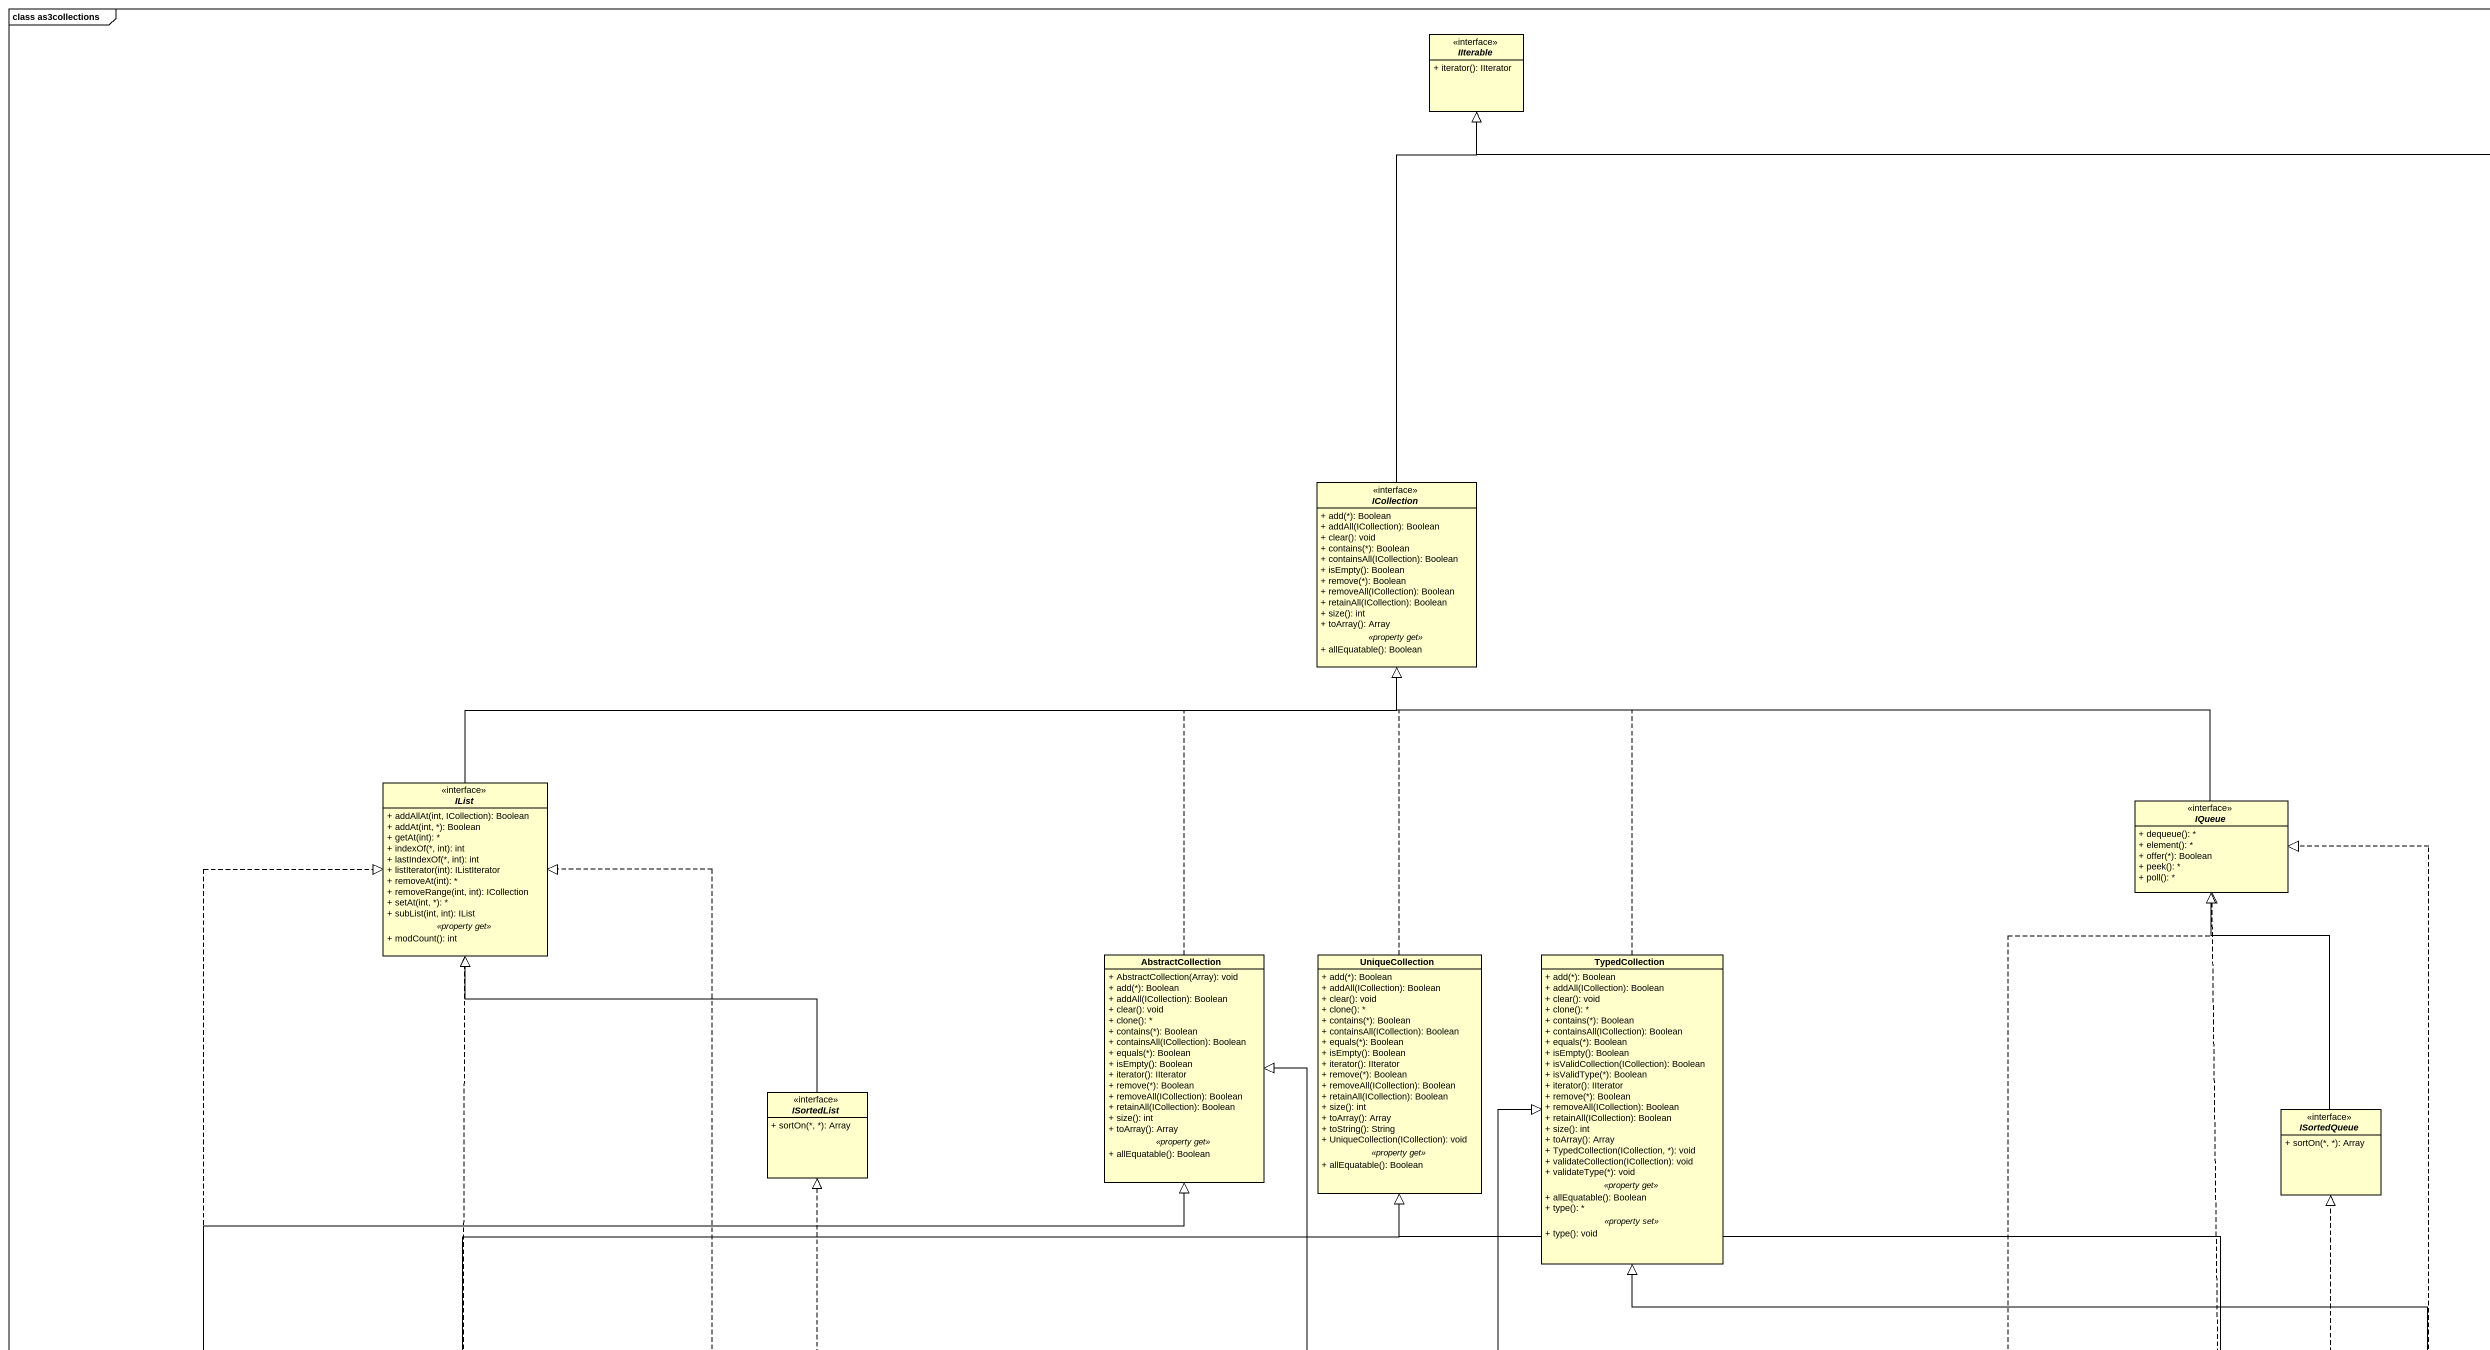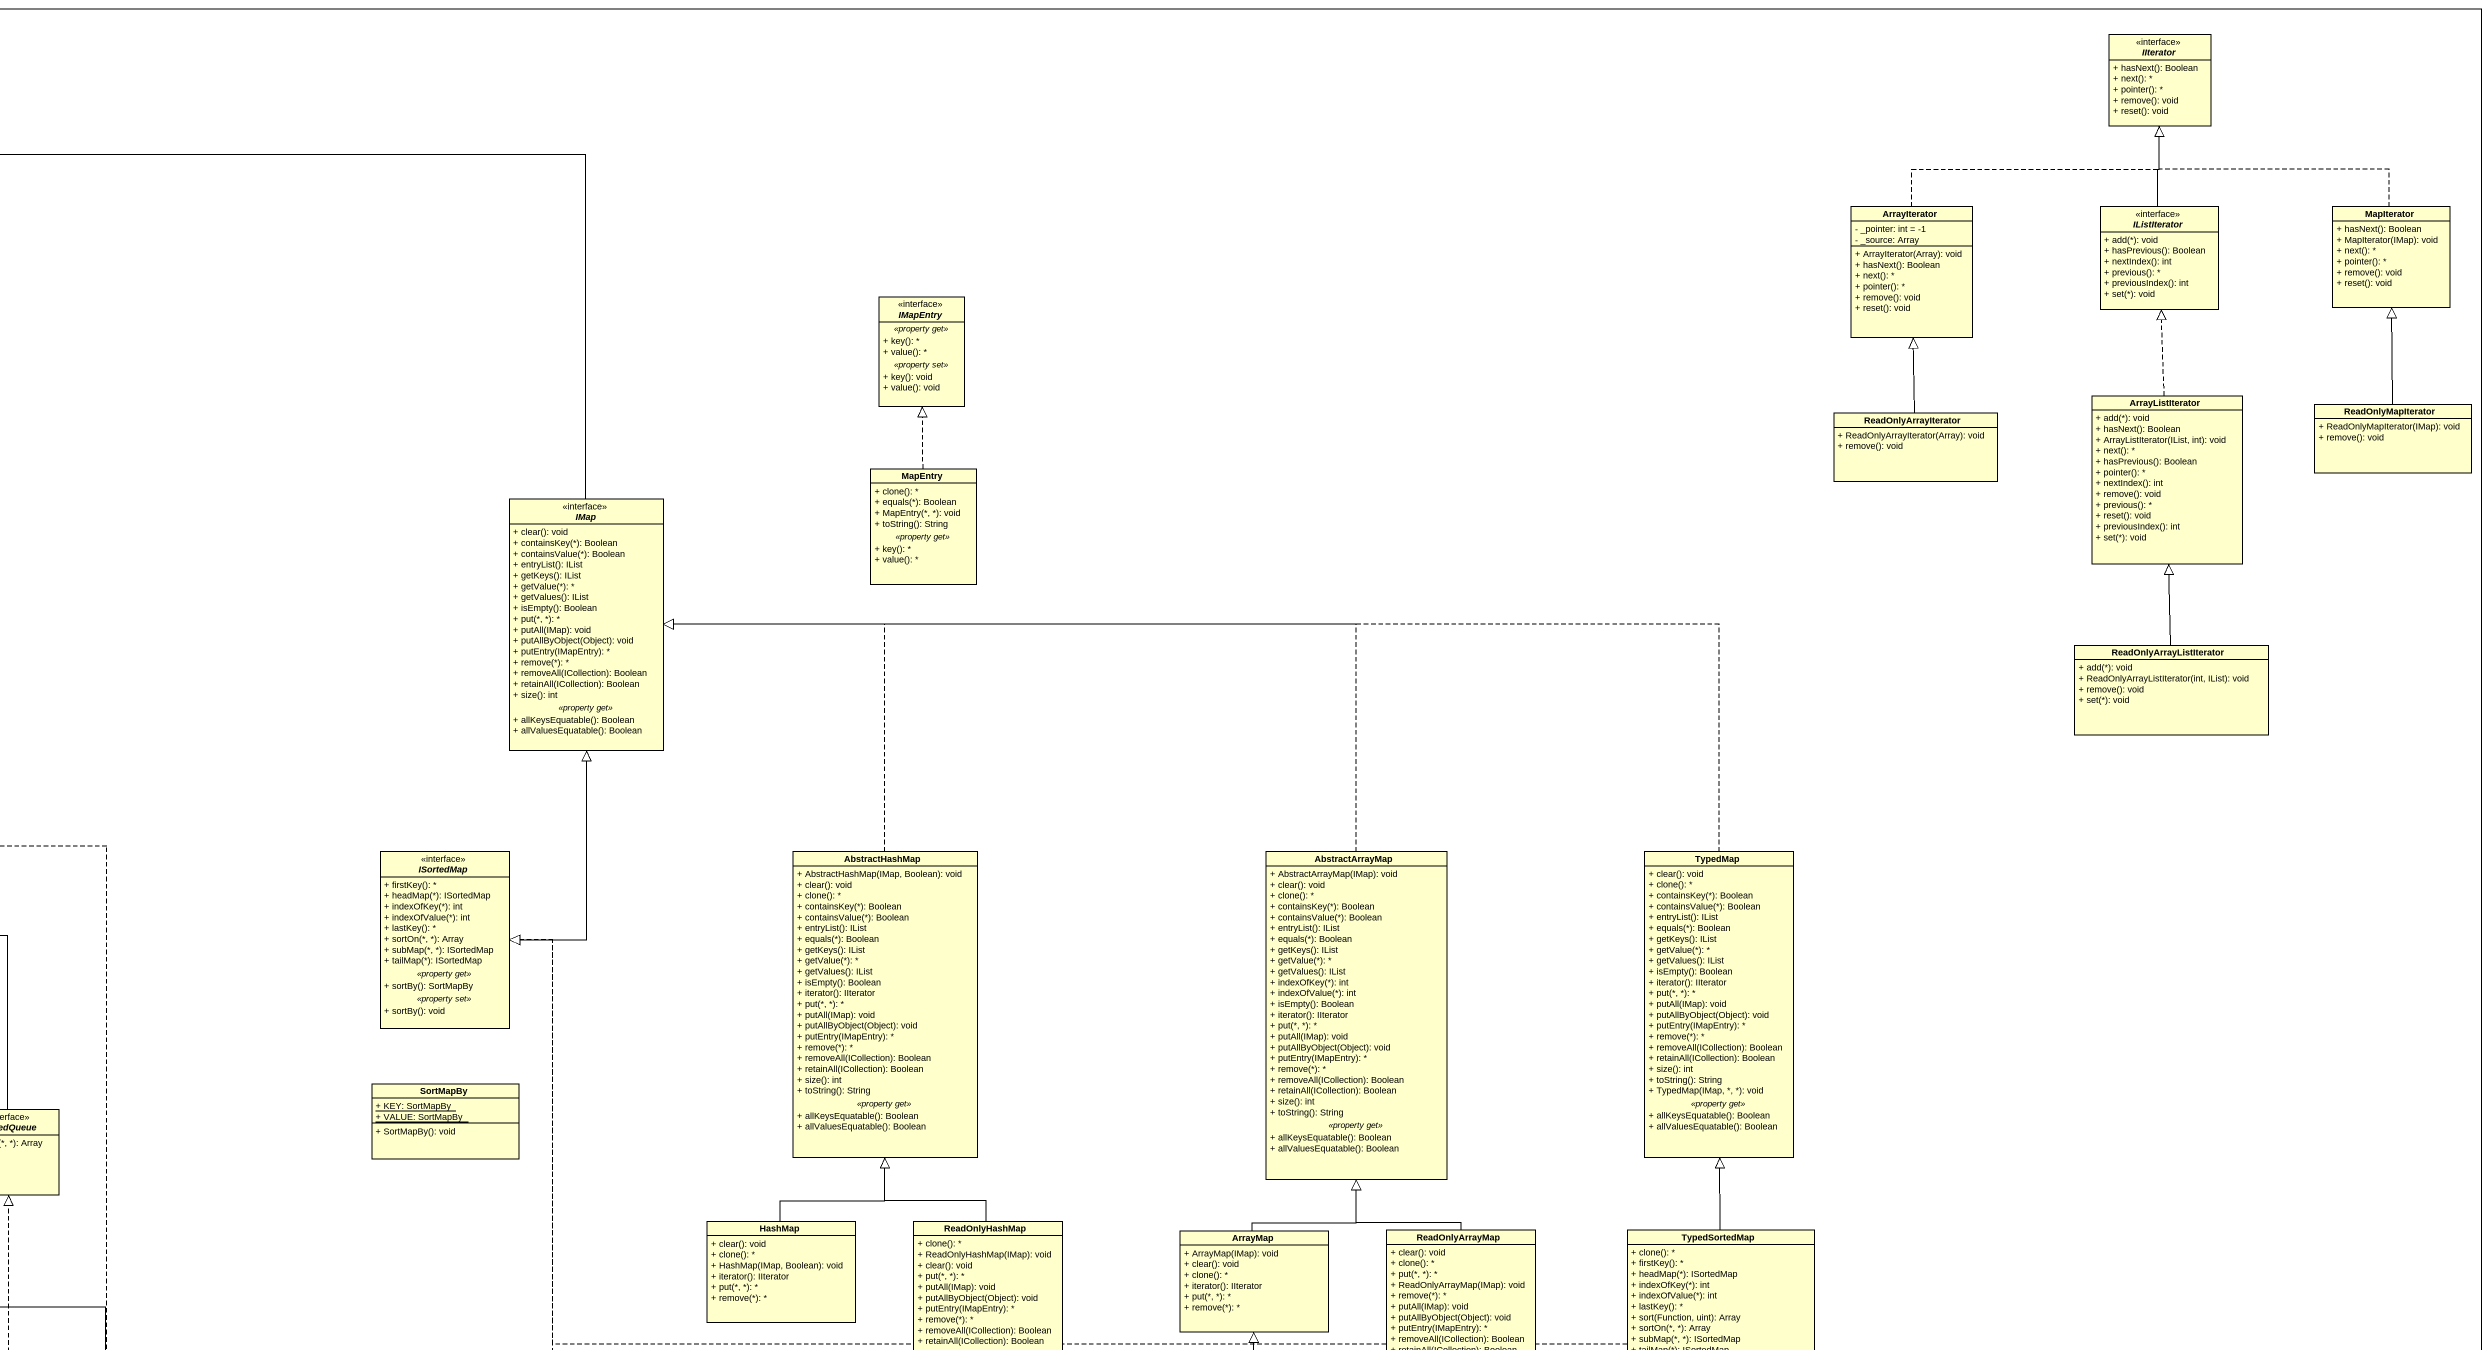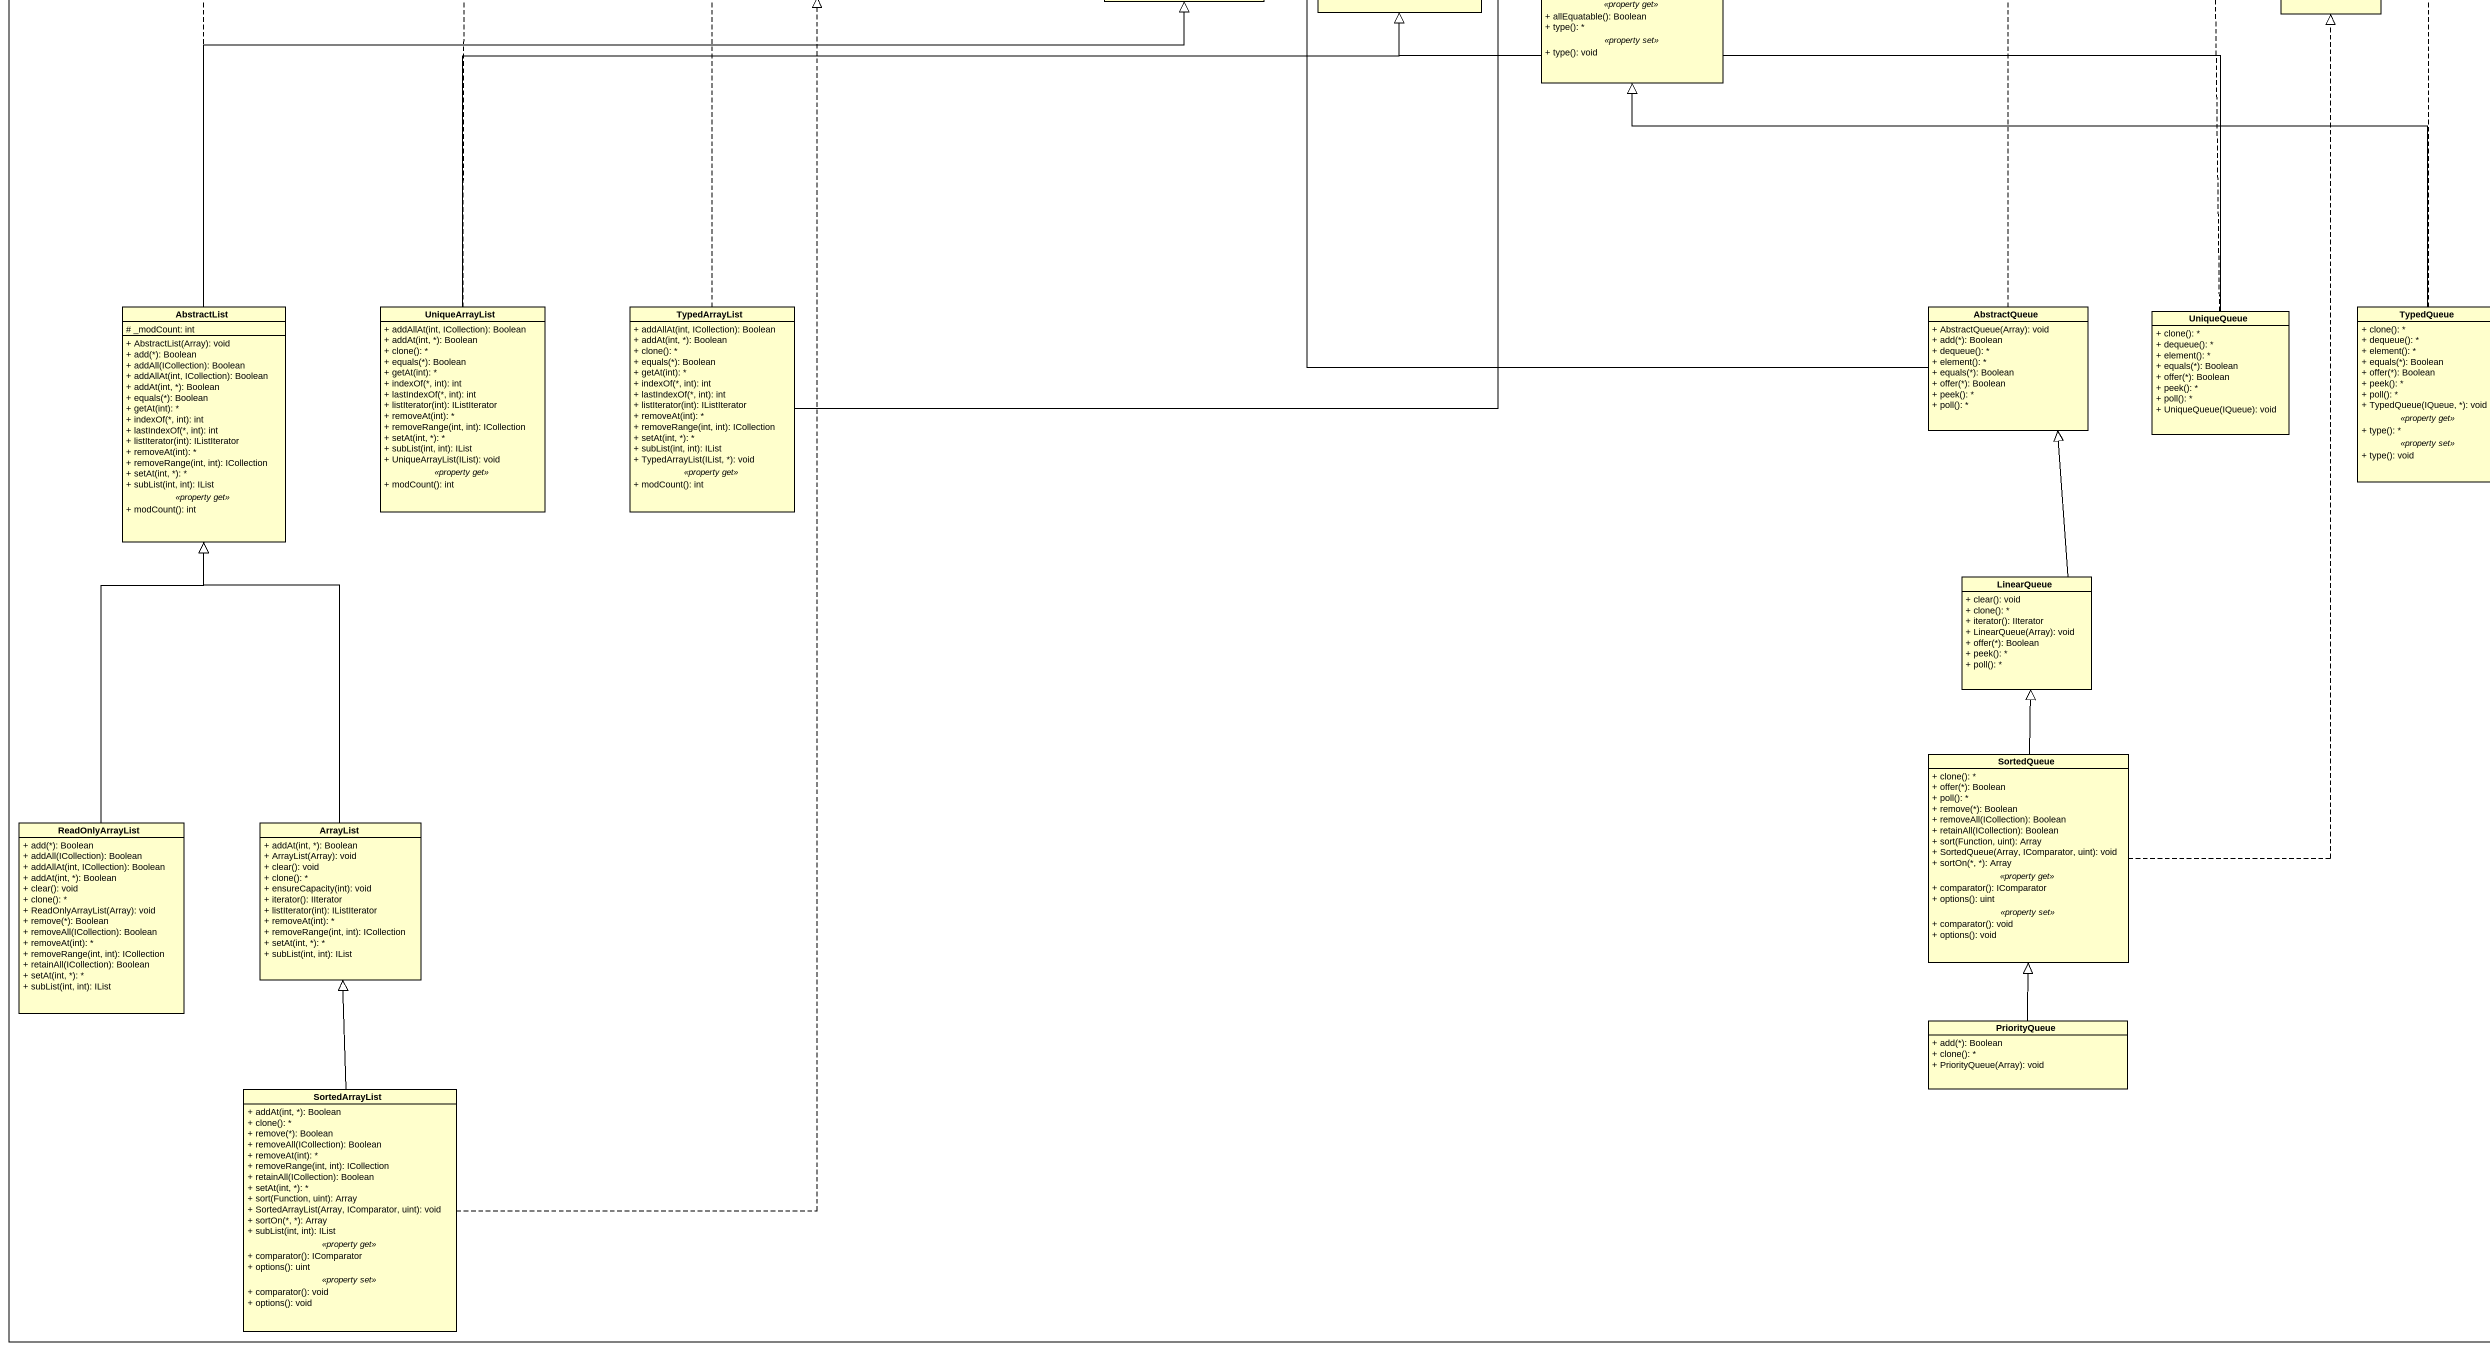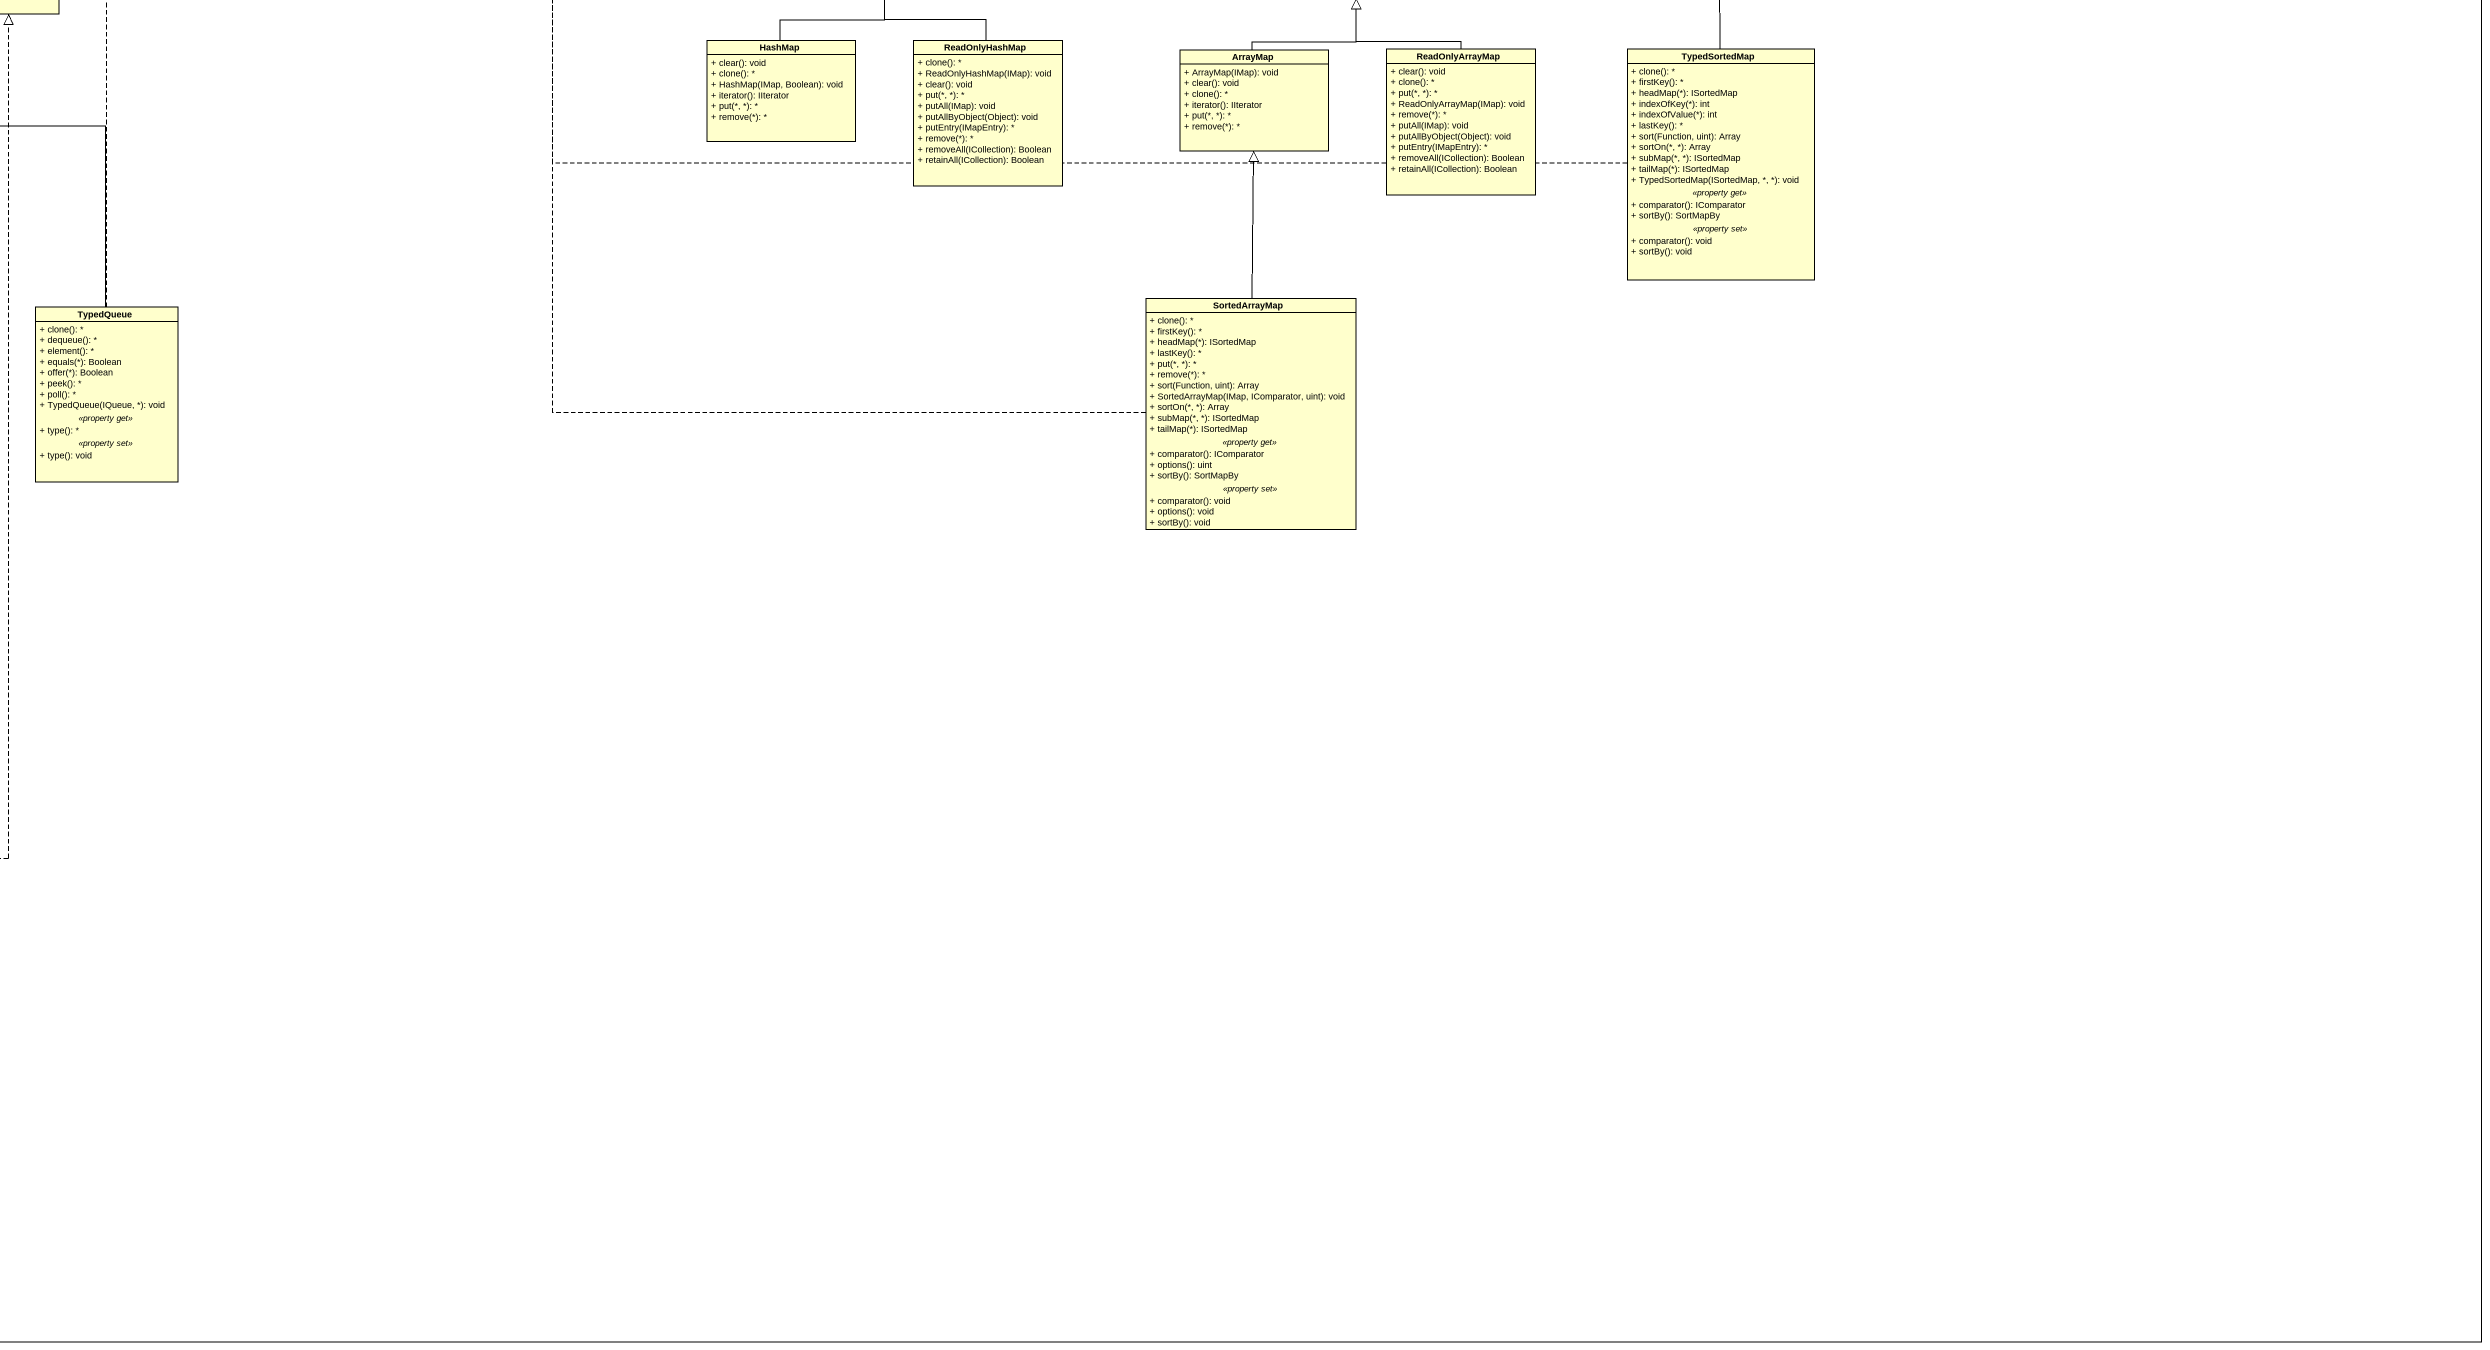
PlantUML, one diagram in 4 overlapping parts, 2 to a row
@startuml
mainframe class as3collections
hide circle
hide empty members
skinparam classAttributeIconSize 0
interface IIterable <<interface>> {
  + iterator(): IIterator
}
interface IIterator <<interface>> {
  + hasNext(): Boolean
  + next(): *
  + pointer(): *
  + remove(): void
  + reset(): void
}
class ArrayIterator {
  - _pointer: int = -1
  - _source: Array
  + ArrayIterator(Array): void
  + hasNext(): Boolean
  + next(): *
  + pointer(): *
  + remove(): void
  + reset(): void
}
interface IListIterator <<interface>> {
  + add(*): void
  + hasPrevious(): Boolean
  + nextIndex(): int
  + previous(): *
  + previousIndex(): int
  + set(*): void
}
class MapIterator {
  + hasNext(): Boolean
  + MapIterator(IMap): void
  + next(): *
  + pointer(): *
  + remove(): void
  + reset(): void
}
interface IMapEntry <<interface>> {
  .. <<property get>> ..
  + key(): *
  + value(): *
  .. <<property set>> ..
  + key(): void
  + value(): void
}
class ReadOnlyArrayIterator {
  + ReadOnlyArrayIterator(Array): void
  + remove(): void
}
class ArrayListIterator {
  + add(*): void
  + hasNext(): Boolean
  + ArrayListIterator(IList, int): void
  + next(): *
  + hasPrevious(): Boolean
  + pointer(): *
  + nextIndex(): int
  + remove(): void
  + previous(): *
  + reset(): void
  + previousIndex(): int
  + set(*): void
}
class ReadOnlyMapIterator {
  + ReadOnlyMapIterator(IMap): void
  + remove(): void
}
interface ICollection <<interface>> {
  + add(*): Boolean
  + addAll(ICollection): Boolean
  + clear(): void
  + contains(*): Boolean
  + containsAll(ICollection): Boolean
  + isEmpty(): Boolean
  + remove(*): Boolean
  + removeAll(ICollection): Boolean
  + retainAll(ICollection): Boolean
  + size(): int
  + toArray(): Array
  .. <<property get>> ..
  + allEquatable(): Boolean
}
interface IMap <<interface>> {
  + clear(): void
  + containsKey(*): Boolean
  + containsValue(*): Boolean
  + entryList(): IList
  + getKeys(): IList
  + getValue(*): *
  + getValues(): IList
  + isEmpty(): Boolean
  + put(*, *): *
  + putAll(IMap): void
  + putAllByObject(Object): void
  + putEntry(IMapEntry): *
  + remove(*): *
  + removeAll(ICollection): Boolean
  + retainAll(ICollection): Boolean
  + size(): int
  .. <<property get>> ..
  + allKeysEquatable(): Boolean
  + allValuesEquatable(): Boolean
}
class MapEntry {
  + clone(): *
  + equals(*): Boolean
  + MapEntry(*, *): void
  + toString(): String
  .. <<property get>> ..
  + key(): *
  + value(): *
}
class ReadOnlyArrayListIterator {
  + add(*): void
  + ReadOnlyArrayListIterator(int, IList): void
  + remove(): void
  + set(*): void
}
interface IList <<interface>> {
  + addAllAt(int, ICollection): Boolean
  + addAt(int, *): Boolean
  + getAt(int): *
  + indexOf(*, int): int
  + lastIndexOf(*, int): int
  + listIterator(int): IListIterator
  + removeAt(int): *
  + removeRange(int, int): ICollection
  + setAt(int, *): *
  + subList(int, int): IList
  .. <<property get>> ..
  + modCount(): int
}
interface IQueue <<interface>> {
  + dequeue(): *
  + element(): *
  + offer(*): Boolean
  + peek(): *
  + poll(): *
}
interface ISortedMap <<interface>> {
  + firstKey(): *
  + headMap(*): ISortedMap
  + indexOfKey(*): int
  + indexOfValue(*): int
  + lastKey(): *
  + sortOn(*, *): Array
  + subMap(*, *): ISortedMap
  + tailMap(*): ISortedMap
  .. <<property get>> ..
  + sortBy(): SortMapBy
  .. <<property set>> ..
  + sortBy(): void
}
class AbstractHashMap {
  + AbstractHashMap(IMap, Boolean): void
  + clear(): void
  + clone(): *
  + containsKey(*): Boolean
  + containsValue(*): Boolean
  + entryList(): IList
  + equals(*): Boolean
  + getKeys(): IList
  + getValue(*): *
  + getValues(): IList
  + isEmpty(): Boolean
  + iterator(): IIterator
  + put(*, *): *
  + putAll(IMap): void
  + putAllByObject(Object): void
  + putEntry(IMapEntry): *
  + remove(*): *
  + removeAll(ICollection): Boolean
  + retainAll(ICollection): Boolean
  + size(): int
  + toString(): String
  .. <<property get>> ..
  + allKeysEquatable(): Boolean
  + allValuesEquatable(): Boolean
}
class AbstractArrayMap {
  + AbstractArrayMap(IMap): void
  + clear(): void
  + clone(): *
  + containsKey(*): Boolean
  + containsValue(*): Boolean
  + entryList(): IList
  + equals(*): Boolean
  + getKeys(): IList
  + getValue(*): *
  + getValues(): IList
  + indexOfKey(*): int
  + indexOfValue(*): int
  + isEmpty(): Boolean
  + iterator(): IIterator
  + put(*, *): *
  + putAll(IMap): void
  + putAllByObject(Object): void
  + putEntry(IMapEntry): *
  + remove(*): *
  + removeAll(ICollection): Boolean
  + retainAll(ICollection): Boolean
  + size(): int
  + toString(): String
  .. <<property get>> ..
  + allKeysEquatable(): Boolean
  + allValuesEquatable(): Boolean
}
class TypedMap {
  + clear(): void
  + clone(): *
  + containsKey(*): Boolean
  + containsValue(*): Boolean
  + entryList(): IList
  + equals(*): Boolean
  + getKeys(): IList
  + getValue(*): *
  + getValues(): IList
  + isEmpty(): Boolean
  + iterator(): IIterator
  + put(*, *): *
  + putAll(IMap): void
  + putAllByObject(Object): void
  + putEntry(IMapEntry): *
  + remove(*): *
  + removeAll(ICollection): Boolean
  + retainAll(ICollection): Boolean
  + size(): int
  + toString(): String
  + TypedMap(IMap, *, *): void
  .. <<property get>> ..
  + allKeysEquatable(): Boolean
  + allValuesEquatable(): Boolean
}
class AbstractCollection {
  + AbstractCollection(Array): void
  + add(*): Boolean
  + addAll(ICollection): Boolean
  + clear(): void
  + clone(): *
  + contains(*): Boolean
  + containsAll(ICollection): Boolean
  + equals(*): Boolean
  + isEmpty(): Boolean
  + iterator(): IIterator
  + remove(*): Boolean
  + removeAll(ICollection): Boolean
  + retainAll(ICollection): Boolean
  + size(): int
  + toArray(): Array
  .. <<property get>> ..
  + allEquatable(): Boolean
}
class UniqueCollection {
  + add(*): Boolean
  + addAll(ICollection): Boolean
  + clear(): void
  + clone(): *
  + contains(*): Boolean
  + containsAll(ICollection): Boolean
  + equals(*): Boolean
  + isEmpty(): Boolean
  + iterator(): IIterator
  + remove(*): Boolean
  + removeAll(ICollection): Boolean
  + retainAll(ICollection): Boolean
  + size(): int
  + toArray(): Array
  + toString(): String
  + UniqueCollection(ICollection): void
  .. <<property get>> ..
  + allEquatable(): Boolean
}
class TypedCollection {
  + add(*): Boolean
  + addAll(ICollection): Boolean
  + clear(): void
  + clone(): *
  + contains(*): Boolean
  + containsAll(ICollection): Boolean
  + equals(*): Boolean
  + isEmpty(): Boolean
  + isValidCollection(ICollection): Boolean
  + isValidType(*): Boolean
  + iterator(): IIterator
  + remove(*): Boolean
  + removeAll(ICollection): Boolean
  + retainAll(ICollection): Boolean
  + size(): int
  + toArray(): Array
  + TypedCollection(ICollection, *): void
  + validateCollection(ICollection): void
  + validateType(*): void
  .. <<property get>> ..
  + allEquatable(): Boolean
  + type(): *
  .. <<property set>> ..
  + type(): void
}
interface ISortedList <<interface>> {
  + sortOn(*, *): Array
}
interface ISortedQueue <<interface>> {
  + sortOn(*, *): Array
}
class SortMapBy {
  {static} + KEY: SortMapBy
  {static} + VALUE: SortMapBy
  + SortMapBy(): void
}
class HashMap {
  + clear(): void
  + clone(): *
  + HashMap(IMap, Boolean): void
  + iterator(): IIterator
  + put(*, *): *
  + remove(*): *
}
class ReadOnlyHashMap {
  + clone(): *
  + ReadOnlyHashMap(IMap): void
  + clear(): void
  + put(*, *): *
  + putAll(IMap): void
  + putAllByObject(Object): void
  + putEntry(IMapEntry): *
  + remove(*): *
  + removeAll(ICollection): Boolean
  + retainAll(ICollection): Boolean
}
class ArrayMap {
  + ArrayMap(IMap): void
  + clear(): void
  + clone(): *
  + iterator(): IIterator
  + put(*, *): *
  + remove(*): *
}
class ReadOnlyArrayMap {
  + clear(): void
  + clone(): *
  + put(*, *): *
  + ReadOnlyArrayMap(IMap): void
  + remove(*): *
  + putAll(IMap): void
  + putAllByObject(Object): void
  + putEntry(IMapEntry): *
  + removeAll(ICollection): Boolean
  + retainAll(ICollection): Boolean
}
class TypedSortedMap {
  + clone(): *
  + firstKey(): *
  + headMap(*): ISortedMap
  + indexOfKey(*): int
  + indexOfValue(*): int
  + lastKey(): *
  + sort(Function, uint): Array
  + sortOn(*, *): Array
  + subMap(*, *): ISortedMap
  + tailMap(*): ISortedMap
  + TypedSortedMap(ISortedMap, *, *): void
  .. <<property get>> ..
  + comparator(): IComparator
  + sortBy(): SortMapBy
  .. <<property set>> ..
  + comparator(): void
  + sortBy(): void
}
class AbstractList {
  # _modCount: int
  --
  + AbstractList(Array): void
  + add(*): Boolean
  + addAll(ICollection): Boolean
  + addAllAt(int, ICollection): Boolean
  + addAt(int, *): Boolean
  + equals(*): Boolean
  + getAt(int): *
  + indexOf(*, int): int
  + lastIndexOf(*, int): int
  + listIterator(int): IListIterator
  + removeAt(int): *
  + removeRange(int, int): ICollection
  + setAt(int, *): *
  + subList(int, int): IList
  .. <<property get>> ..
  + modCount(): int
}
class UniqueArrayList {
  + addAllAt(int, ICollection): Boolean
  + addAt(int, *): Boolean
  + clone(): *
  + equals(*): Boolean
  + getAt(int): *
  + indexOf(*, int): int
  + lastIndexOf(*, int): int
  + listIterator(int): IListIterator
  + removeAt(int): *
  + removeRange(int, int): ICollection
  + setAt(int, *): *
  + subList(int, int): IList
  + UniqueArrayList(IList): void
  .. <<property get>> ..
  + modCount(): int
}
class TypedArrayList {
  + addAllAt(int, ICollection): Boolean
  + addAt(int, *): Boolean
  + clone(): *
  + equals(*): Boolean
  + getAt(int): *
  + indexOf(*, int): int
  + lastIndexOf(*, int): int
  + listIterator(int): IListIterator
  + removeAt(int): *
  + removeRange(int, int): ICollection
  + setAt(int, *): *
  + subList(int, int): IList
  + TypedArrayList(IList, *): void
  .. <<property get>> ..
  + modCount(): int
}
class AbstractQueue {
  + AbstractQueue(Array): void
  + add(*): Boolean
  + dequeue(): *
  + element(): *
  + equals(*): Boolean
  + offer(*): Boolean
  + peek(): *
  + poll(): *
}
class UniqueQueue {
  + clone(): *
  + dequeue(): *
  + element(): *
  + equals(*): Boolean
  + offer(*): Boolean
  + peek(): *
  + poll(): *
  + UniqueQueue(IQueue): void
}
class TypedQueue {
  + clone(): *
  + dequeue(): *
  + element(): *
  + equals(*): Boolean
  + offer(*): Boolean
  + peek(): *
  + poll(): *
  + TypedQueue(IQueue, *): void
  .. <<property get>> ..
  + type(): *
  .. <<property set>> ..
  + type(): void
}
class SortedArrayMap {
  + clone(): *
  + firstKey(): *
  + headMap(*): ISortedMap
  + lastKey(): *
  + put(*, *): *
  + remove(*): *
  + sort(Function, uint): Array
  + SortedArrayMap(IMap, IComparator, uint): void
  + sortOn(*, *): Array
  + subMap(*, *): ISortedMap
  + tailMap(*): ISortedMap
  .. <<property get>> ..
  + comparator(): IComparator
  + options(): uint
  + sortBy(): SortMapBy
  .. <<property set>> ..
  + comparator(): void
  + options(): void
  + sortBy(): void
}
class LinearQueue {
  + clear(): void
  + clone(): *
  + iterator(): IIterator
  + LinearQueue(Array): void
  + offer(*): Boolean
  + peek(): *
  + poll(): *
}
class SortedQueue {
  + clone(): *
  + offer(*): Boolean
  + poll(): *
  + remove(*): Boolean
  + removeAll(ICollection): Boolean
  + retainAll(ICollection): Boolean
  + sort(Function, uint): Array
  + SortedQueue(Array, IComparator, uint): void
  + sortOn(*, *): Array
  .. <<property get>> ..
  + comparator(): IComparator
  + options(): uint
  .. <<property set>> ..
  + comparator(): void
  + options(): void
}
class ReadOnlyArrayList {
  + add(*): Boolean
  + addAll(ICollection): Boolean
  + addAllAt(int, ICollection): Boolean
  + addAt(int, *): Boolean
  + clear(): void
  + clone(): *
  + ReadOnlyArrayList(Array): void
  + remove(*): Boolean
  + removeAll(ICollection): Boolean
  + removeAt(int): *
  + removeRange(int, int): ICollection
  + retainAll(ICollection): Boolean
  + setAt(int, *): *
  + subList(int, int): IList
}
class ArrayList {
  + addAt(int, *): Boolean
  + ArrayList(Array): void
  + clear(): void
  + clone(): *
  + ensureCapacity(int): void
  + iterator(): IIterator
  + listIterator(int): IListIterator
  + removeAt(int): *
  + removeRange(int, int): ICollection
  + setAt(int, *): *
  + subList(int, int): IList
}
class PriorityQueue {
  + add(*): Boolean
  + clone(): *
  + PriorityQueue(Array): void
}
class SortedArrayList {
  + addAt(int, *): Boolean
  + clone(): *
  + remove(*): Boolean
  + removeAll(ICollection): Boolean
  + removeAt(int): *
  + removeRange(int, int): ICollection
  + retainAll(ICollection): Boolean
  + setAt(int, *): *
  + sort(Function, uint): Array
  + SortedArrayList(Array, IComparator, uint): void
  + sortOn(*, *): Array
  + subList(int, int): IList
  .. <<property get>> ..
  + comparator(): IComparator
  + options(): uint
  .. <<property set>> ..
  + comparator(): void
  + options(): void
}
ArrayIterator .up.|> IIterator
IListIterator -up-|> IIterator
MapIterator .up.|> IIterator
ReadOnlyArrayIterator -up-|> ArrayIterator
ArrayListIterator .up.|> IListIterator
ReadOnlyMapIterator -up-|> MapIterator
ICollection -up-|> IIterable
IMap -left-|> IIterable
MapEntry .up.|> IMapEntry
ReadOnlyArrayListIterator -up-|> ArrayListIterator
IList -right-|> ICollection
IQueue -left-|> ICollection
ISortedMap -up-|> IMap
AbstractHashMap .up.|> IMap
AbstractArrayMap .left.|> IMap
TypedMap .left.|> IMap
AbstractCollection .up.|> ICollection
UniqueCollection .up.|> ICollection
TypedCollection .up.|> ICollection
ISortedList -up-|> IList
ISortedQueue -up-|> IQueue
HashMap -up-|> AbstractHashMap
ReadOnlyHashMap -up-|> AbstractHashMap
ArrayMap -up-|> AbstractArrayMap
ReadOnlyArrayMap -up-|> AbstractArrayMap
TypedSortedMap .left.|> ISortedMap
TypedSortedMap -up-|> TypedMap
AbstractList .up.|> IList
AbstractList -right-|> AbstractCollection
UniqueArrayList .up.|> IList
UniqueArrayList -right-|> UniqueCollection
TypedArrayList .up.|> IList
TypedArrayList -right-|> TypedCollection
AbstractQueue .up.|> IQueue
AbstractQueue -left-|> AbstractCollection
UniqueQueue .up.|> IQueue
UniqueQueue -left-|> UniqueCollection
TypedQueue .up.|> IQueue
TypedQueue -left-|> TypedCollection
SortedArrayMap .up.|> ISortedMap
SortedArrayMap -up-|> ArrayMap
LinearQueue -up-|> AbstractQueue
SortedQueue .up.|> ISortedQueue
SortedQueue -up-|> LinearQueue
ReadOnlyArrayList -up-|> AbstractList
ArrayList -up-|> AbstractList
PriorityQueue -up-|> SortedQueue
SortedArrayList .up.|> ISortedList
SortedArrayList -up-|> ArrayList
@enduml
